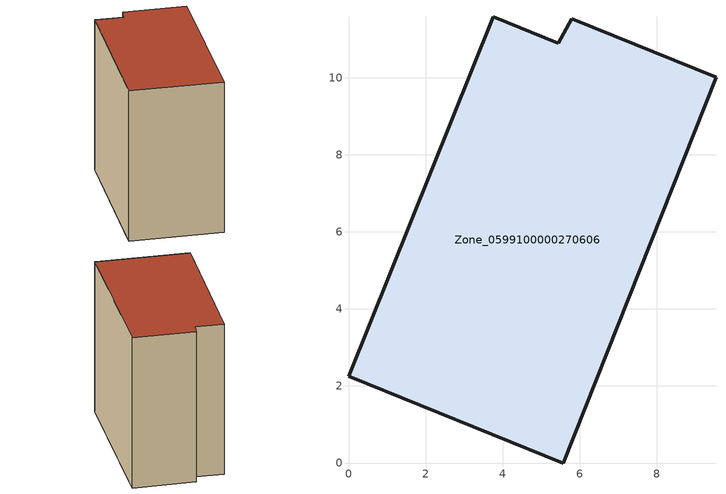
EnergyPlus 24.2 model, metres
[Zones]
Zone_0599100000270606
 floor ground (C_G): 5.57,0 0,2.25 3.75,11.58 5.44,10.9 5.79,11.53 9.54,10.01 z0
 wall outside (C_F): 5.79,11.53 5.44,10.9 3.75,11.58 0,2.25 5.57,0 9.54,10.01 5.79,11.53 z0:10.3
 roof outside (C_R): 5.57,0 9.54,10.01 5.79,11.53 5.44,10.9 3.75,11.58 0,2.25 z10.3
[BUILDING]
Pand.0599100000270606: North Axis=0; Terrain=City; Loads Convergence Tolerance Value=0.04; Temperature Convergence Tolerance Value=0.4; Solar Distribution=FullExterior; Maximum Number of Warmup Days=25; Minimum Number of Warmup Days=1
[Site:Location]
Rotterdam.The.Hague.AP_ZH_NLD Design_Conditions: Latitude=51.96; Longitude=4.45; Time Zone=1; Elevation=-4.5
[SITE:GROUNDTEMPERATURE:BUILDINGSURFACE]
18, 18, 18, 18, 18, 18, 18, 18, 18, 18, 18, 18
[MATERIAL] Thermal Absorptance=0.9; Solar Absorptance=0.7; Visible Absorptance=0.7
Name | Roughness | Thickness | Conductivity | Density | Specific Heat
G.TI.1946 | MediumSmooth | 0.15 | 1 | 540 | 1210
F.TI.1946 | Rough | 0.3 | 0.857143 | 1920 | 840
R.TI.1946 | MediumRough | 0.2 | 0.1 | 1500 | 1000
[CONSTRUCTION]
C_G: G.TI.1946
C_F: F.TI.1946
C_R: R.TI.1946
[ZONE]
Zone_0599100000270606: Type=1; Multiplier=1; Ceiling Height=Autocalculate; Volume=Autocalculate; Floor Area=autocalculate; Part of Total Floor Area=Yes
[ZONEINFILTRATION:DESIGNFLOWRATE]
Infil_Zone_0599100000270606: Zone or ZoneList or Space or SpaceList=Zone_0599100000270606; Schedule=AlwaysOn; Design Flow Rate Calculation Method=Flow/Area; Flow Rate per Floor Area=0.003; Constant Term Coefficient=1; Temperature Term Coefficient=0; Velocity Term Coefficient=0; Velocity Squared Term Coefficient=0
[HVACTEMPLATE:ZONE:IDEALLOADSAIRSYSTEM]
Zone_0599100000270606: Maximum Heating Supply Air Temperature=50; Minimum Cooling Supply Air Temperature=13; Maximum Heating Supply Air Humidity Ratio=0.0156; Minimum Cooling Supply Air Humidity Ratio=0.0077; Heating Limit=NoLimit; Cooling Limit=NoLimit; Dehumidification Control Type=ConstantSensibleHeatRatio; Cooling Sensible Heat Ratio=0.7; Dehumidification Setpoint=60; Humidification Control Type=None; Humidification Setpoint=30; Outdoor Air Method=None; Outdoor Air Flow Rate per Person=0.00944; Outdoor Air Flow Rate per Zone Floor Area=0; Outdoor Air Flow Rate per Zone=0; Demand Controlled Ventilation Type=None; Outdoor Air Economizer Type=NoEconomizer; Heat Recovery Type=None; Sensible Heat Recovery Effectiveness=0.7; Latent Heat Recovery Effectiveness=0.65
[ZONECONTROL:THERMOSTAT]
ThermostatControl_Zone_0599100000270606: Zone or ZoneList=Zone_0599100000270606; Control Type Schedule=DualSetpointControlType; Control 1=Thermostat_Zone_0599100000270606; Temperature Difference Between Cutout And Setpoint=0
[THERMOSTATSETPOINT:DUALSETPOINT]
Thermostat_Zone_0599100000270606: Heating Setpoint Temperature Schedule=HeatingSetpoint_Zone_0599100000270606; Cooling Setpoint Temperature Schedule=CoolingSetpoint_Zone_0599100000270606
[SCHEDULE:COMPACT]
HeatingSetpoint_Zone_0599100000270606: Through: 12/31, For: AllDays, Until: 24:00, 21
CoolingSetpoint_Zone_0599100000270606: Through: 12/31, For: AllDays, Until: 24:00, 24
DualSetpointControlType: Through: 12/31, For: AllDays, Until: 24:00, 4
AlwaysOn: Through: 12/31, For: AllDays, Until: 24:00, 1
